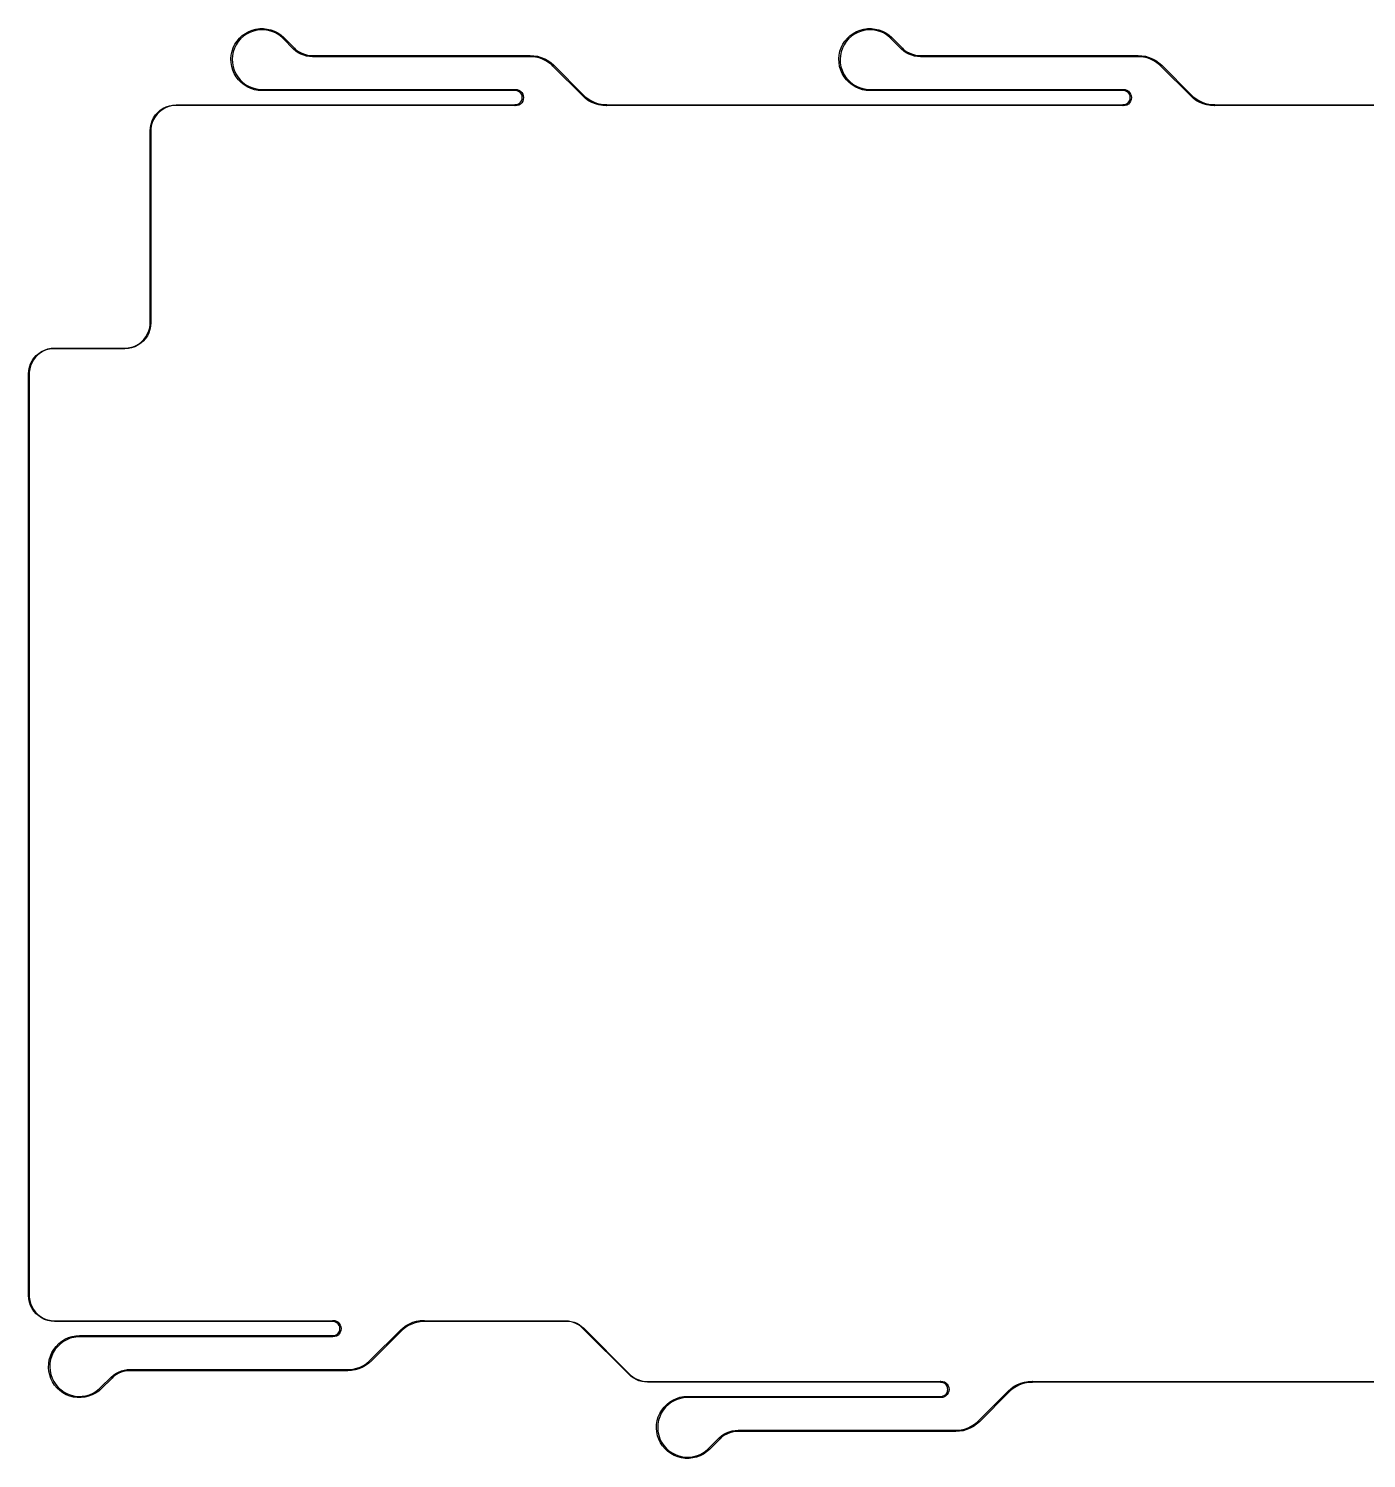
# Model space of a CAD drawing. Extents: x 19 to 228, y -128 to -16.
# Drawn here: x 18.8 to 123.6, y -127.6 to -15.6 of the extents above; entities that cross this region are included whole.
import ezdxf

# ---------------------------------------------------------------- set-up
doc = ezdxf.new("R2010")
doc.units = 0
doc.layers.add('BLACK', color=7, linetype='CONTINUOUS')

msp = doc.modelspace()

# ---------------------------------------------------------------- linework, layer by layer
at = {"layer": 'BLACK', "linetype": 'CONTINUOUS'}
for p, q in [((36.316061, -15.713331), (36.604386, -15.637337)), ((36.604386, -15.637337), (36.899846, -15.597209)), ((36.899846, -15.597209), (37.197995, -15.59355)), ((37.197995, -15.59355), (37.49435, -15.626415)), ((37.49435, -15.626415), (37.784454, -15.69531)), ((83.941061, -15.713331), (84.229386, -15.637337)), ((84.229386, -15.637337), (84.524846, -15.597209)), ((84.524846, -15.597209), (84.822995, -15.59355)), ((84.822995, -15.59355), (85.11935, -15.626415)), ((85.11935, -15.626415), (85.409454, -15.69531)), ((34.963302, -16.823512), (35.125902, -16.573577)), ((35.213596, -16.615591), (35.050874, -16.862494)), ((35.125902, -16.573577), (35.317875, -16.345426)), ((35.406208, -16.391225), (35.213596, -16.615591)), ((35.317875, -16.345426), (35.536332, -16.142489)), ((35.625623, -16.19299), (35.406208, -16.391225)), ((35.536332, -16.142489), (35.777987, -15.967821)), ((35.868325, -16.024065), (35.625623, -16.19299)), ((35.777987, -15.967821), (36.039207, -15.824047)), ((36.130423, -15.887156), (35.868325, -16.024065)), ((36.039207, -15.824047), (36.316061, -15.713331)), ((36.407718, -15.784457), (36.130423, -15.887156)), ((36.695766, -15.717614), (36.407718, -15.784457)), ((36.989951, -15.687699), (36.695766, -15.717614)), ((37.285558, -15.695189), (36.989951, -15.687699)), ((37.57785, -15.739967), (37.285558, -15.695189)), ((37.862143, -15.821313), (37.57785, -15.739967)), ((37.784454, -15.69531), (38.063942, -15.799198)), ((38.13388, -15.937925), (37.862143, -15.821313)), ((38.063942, -15.799198), (38.328611, -15.936518)), ((38.388708, -16.087933), (38.13388, -15.937925)), ((38.328611, -15.936518), (38.574481, -16.105203)), ((38.622542, -16.268934), (38.388708, -16.087933)), ((38.574481, -16.105203), (38.797844, -16.30271)), ((38.727141, -16.373428), (38.622542, -16.268934)), ((38.727143, -16.373426), (38.727141, -16.373428)), ((39.553719, -17.200002), (38.727143, -16.373426)), ((38.797844, -16.30271), (38.797853, -16.302716)), ((38.797853, -16.302716), (39.624429, -17.129292)), ((82.588302, -16.823512), (82.750902, -16.573577)), ((82.838596, -16.615591), (82.675874, -16.862494)), ((82.750902, -16.573577), (82.942875, -16.345426)), ((83.031208, -16.391225), (82.838596, -16.615591)), ((82.942875, -16.345426), (83.161332, -16.142489)), ((83.250623, -16.19299), (83.031208, -16.391225)), ((83.161332, -16.142489), (83.402987, -15.967821)), ((83.493325, -16.024065), (83.250623, -16.19299)), ((83.402987, -15.967821), (83.664207, -15.824047)), ((83.755423, -15.887156), (83.493325, -16.024065)), ((83.664207, -15.824047), (83.941061, -15.713331)), ((84.032718, -15.784457), (83.755423, -15.887156)), ((84.320766, -15.717614), (84.032718, -15.784457)), ((84.614951, -15.687699), (84.320766, -15.717614)), ((84.910558, -15.695189), (84.614951, -15.687699)), ((85.20285, -15.739967), (84.910558, -15.695189)), ((85.487143, -15.821313), (85.20285, -15.739967)), ((85.409454, -15.69531), (85.688942, -15.799198)), ((85.75888, -15.937925), (85.487143, -15.821313)), ((85.688942, -15.799198), (85.953611, -15.936518)), ((86.013708, -16.087933), (85.75888, -15.937925)), ((85.953611, -15.936518), (86.199481, -16.105203)), ((86.247542, -16.268934), (86.013708, -16.087933)), ((86.199481, -16.105203), (86.422844, -16.30271)), ((86.352141, -16.373428), (86.247542, -16.268934)), ((86.352143, -16.373426), (86.352141, -16.373428)), ((87.178719, -17.200002), (86.352143, -16.373426)), ((86.422844, -16.30271), (86.422853, -16.302716)), ((86.422853, -16.302716), (87.249429, -17.129292)), ((34.648183, -17.962204), (34.673766, -17.665132)), ((34.673766, -17.665132), (34.73552, -17.373425)), ((34.73552, -17.373425), (34.832519, -17.091472)), ((34.765483, -17.697433), (34.743029, -17.992281)), ((34.825007, -17.407784), (34.765483, -17.697433)), ((34.920648, -17.127976), (34.825007, -17.407784)), ((34.832519, -17.091472), (34.963302, -16.823512)), ((35.050874, -16.862494), (34.920648, -17.127976)), ((39.554302, -17.200392), (39.553719, -17.200002)), ((39.554507, -17.200772), (39.554302, -17.200392)), ((39.554479, -17.200801), (39.554507, -17.200772)), ((39.73316, -17.354021), (39.554479, -17.200801)), ((39.624429, -17.129292), (39.624497, -17.129393)), ((39.624497, -17.129393), (39.718358, -17.219297)), ((39.718358, -17.219297), (39.929419, -17.375177)), ((39.927455, -17.486883), (39.73316, -17.354021)), ((40.135057, -17.597809), (39.927455, -17.486883)), ((39.929419, -17.375177), (40.158553, -17.503015)), ((40.353499, -17.685481), (40.135057, -17.597809)), ((40.158553, -17.503015), (40.402057, -17.600746)), ((40.580185, -17.748857), (40.353499, -17.685481)), ((40.402057, -17.600746), (40.655993, -17.666788)), ((40.812422, -17.787184), (40.580185, -17.748857)), ((40.655993, -17.666788), (40.916257, -17.700076)), ((41.047451, -17.800007), (40.812422, -17.787184)), ((40.916257, -17.700076), (41.047449, -17.700007)), ((41.047449, -17.700007), (41.047453, -17.700008)), ((41.047454, -17.800005), (41.047451, -17.800007)), ((41.047453, -17.700008), (41.04746, -17.700007)), ((41.04746, -17.800007), (41.047454, -17.800005)), ((41.04746, -17.700007), (58.085455, -17.700007)), ((58.085454, -17.800007), (41.04746, -17.800007)), ((58.227516, -17.80001), (58.085454, -17.800007)), ((58.085455, -17.700007), (58.085456, -17.700007)), ((58.085456, -17.700007), (58.379884, -17.716548)), ((58.509854, -17.831827), (58.227516, -17.80001)), ((58.379884, -17.716548), (58.670608, -17.76595)), ((58.786855, -17.895056), (58.509854, -17.831827)), ((58.670608, -17.76595), (58.953974, -17.847591)), ((59.055034, -17.988901), (58.786855, -17.895056)), ((58.953974, -17.847591), (59.226417, -17.960446)), ((82.273183, -17.962204), (82.298766, -17.665132)), ((82.298766, -17.665132), (82.36052, -17.373425)), ((82.36052, -17.373425), (82.457519, -17.091472)), ((82.390483, -17.697433), (82.368029, -17.992281)), ((82.450007, -17.407784), (82.390483, -17.697433)), ((82.545648, -17.127976), (82.450007, -17.407784)), ((82.457519, -17.091472), (82.588302, -16.823512)), ((82.675874, -16.862494), (82.545648, -17.127976)), ((87.179302, -17.200392), (87.178719, -17.200002)), ((87.179507, -17.200772), (87.179302, -17.200392)), ((87.179479, -17.200801), (87.179507, -17.200772)), ((87.35816, -17.354021), (87.179479, -17.200801)), ((87.249429, -17.129292), (87.249497, -17.129393)), ((87.249497, -17.129393), (87.343358, -17.219297)), ((87.343358, -17.219297), (87.554419, -17.375177)), ((87.552455, -17.486883), (87.35816, -17.354021)), ((87.760057, -17.597809), (87.552455, -17.486883)), ((87.554419, -17.375177), (87.783553, -17.503015)), ((87.978499, -17.685481), (87.760057, -17.597809)), ((87.783553, -17.503015), (88.027057, -17.600746)), ((88.205185, -17.748857), (87.978499, -17.685481)), ((88.027057, -17.600746), (88.280993, -17.666788)), ((88.437422, -17.787184), (88.205185, -17.748857)), ((88.280993, -17.666788), (88.541257, -17.700076)), ((88.672451, -17.800007), (88.437422, -17.787184)), ((88.541257, -17.700076), (88.672449, -17.700007)), ((88.672449, -17.700007), (88.672453, -17.700008)), ((88.672454, -17.800005), (88.672451, -17.800007)), ((88.672453, -17.700008), (88.67246, -17.700007)), ((88.67246, -17.800007), (88.672454, -17.800005)), ((88.67246, -17.700007), (105.710455, -17.700007)), ((105.710454, -17.800007), (88.67246, -17.800007)), ((105.852516, -17.80001), (105.710454, -17.800007)), ((105.710455, -17.700007), (105.710456, -17.700007)), ((105.710456, -17.700007), (106.004884, -17.716548)), ((106.134854, -17.831827), (105.852516, -17.80001)), ((106.004884, -17.716548), (106.295608, -17.76595)), ((106.411855, -17.895056), (106.134854, -17.831827)), ((106.295608, -17.76595), (106.578974, -17.847591)), ((106.680034, -17.988901), (106.411855, -17.895056)), ((106.578974, -17.847591), (106.851417, -17.960446)), ((34.659158, -18.260174), (34.648183, -17.962204)), ((34.706525, -18.55456), (34.659158, -18.260174)), ((34.789572, -18.840933), (34.706525, -18.55456)), ((34.743029, -17.992281), (34.758007, -18.287604)), ((34.758007, -18.287604), (34.810174, -18.578667)), ((34.907049, -19.114987), (34.789572, -18.840933)), ((34.810174, -18.578667), (34.898696, -18.860808)), ((34.898696, -18.860808), (35.022155, -19.129504)), ((59.31102, -18.112182), (59.055034, -17.988901)), ((59.226417, -17.960446), (59.484511, -18.103094)), ((59.551594, -18.263349), (59.31102, -18.112182)), ((59.484511, -18.103094), (59.725011, -18.273743)), ((59.773729, -18.440501), (59.551594, -18.263349)), ((59.725011, -18.273743), (59.944755, -18.470123)), ((59.874182, -18.540956), (59.773729, -18.440501)), ((59.8742, -18.540937), (59.874182, -18.540956)), ((59.874202, -18.540938), (59.8742, -18.540937)), ((62.206794, -20.873531), (59.874202, -18.540938)), ((59.944755, -18.470123), (59.944911, -18.470227)), ((59.944911, -18.470227), (59.944912, -18.470227)), ((59.944912, -18.470227), (59.944913, -18.470229)), ((59.944913, -18.470229), (62.277505, -20.80282)), ((82.284158, -18.260174), (82.273183, -17.962204)), ((82.331525, -18.55456), (82.284158, -18.260174)), ((82.414572, -18.840933), (82.331525, -18.55456)), ((82.368029, -17.992281), (82.383007, -18.287604)), ((82.383007, -18.287604), (82.435174, -18.578667)), ((82.532049, -19.114987), (82.414572, -18.840933)), ((82.435174, -18.578667), (82.523696, -18.860808)), ((82.523696, -18.860808), (82.647155, -19.129504)), ((106.93602, -18.112182), (106.680034, -17.988901)), ((106.851417, -17.960446), (107.109511, -18.103094)), ((107.176594, -18.263349), (106.93602, -18.112182)), ((107.109511, -18.103094), (107.350011, -18.273743)), ((107.398729, -18.440501), (107.176594, -18.263349)), ((107.350011, -18.273743), (107.569755, -18.470123)), ((107.499182, -18.540956), (107.398729, -18.440501)), ((107.4992, -18.540937), (107.499182, -18.540956)), ((107.499202, -18.540938), (107.4992, -18.540937)), ((109.831794, -20.873531), (107.499202, -18.540938)), ((107.569755, -18.470123), (107.569911, -18.470227)), ((107.569911, -18.470227), (107.569912, -18.470227)), ((107.569912, -18.470227), (107.569913, -18.470229)), ((107.569913, -18.470229), (109.902505, -20.80282)), ((35.05719, -19.3726), (34.907049, -19.114987)), ((35.022155, -19.129504), (35.17857, -19.38045)), ((35.237737, -19.609896), (35.05719, -19.3726)), ((35.17857, -19.38045), (35.365437, -19.609624)), ((35.445973, -19.823307), (35.237737, -19.609896)), ((35.365437, -19.609624), (35.57976, -19.813353)), ((35.678767, -20.009622), (35.445973, -19.823307)), ((35.57976, -19.813353), (35.818104, -19.988372)), ((35.932617, -20.16604), (35.678767, -20.009622)), ((35.818104, -19.988372), (36.07665, -20.131877)), ((36.07665, -20.131877), (36.351254, -20.241567)), ((82.68219, -19.3726), (82.532049, -19.114987)), ((82.647155, -19.129504), (82.80357, -19.38045)), ((82.862737, -19.609896), (82.68219, -19.3726)), ((82.80357, -19.38045), (82.990437, -19.609624)), ((83.070973, -19.823307), (82.862737, -19.609896)), ((82.990437, -19.609624), (83.20476, -19.813353)), ((83.303767, -20.009622), (83.070973, -19.823307)), ((83.20476, -19.813353), (83.443104, -19.988372)), ((83.557617, -20.16604), (83.303767, -20.009622)), ((83.443104, -19.988372), (83.70165, -20.131877)), ((83.70165, -20.131877), (83.976254, -20.241567)), ((36.203706, -20.290208), (35.932617, -20.16604)), ((36.487955, -20.380258), (36.203706, -20.290208)), ((36.351254, -20.241567), (36.637516, -20.315686)), ((36.781089, -20.434835), (36.487955, -20.380258)), ((36.637516, -20.315686), (36.930849, -20.353044)), ((37.0787, -20.453119), (36.781089, -20.434835)), ((36.930849, -20.353044), (37.0787, -20.353119)), ((37.0787, -20.353119), (56.9225, -20.353125)), ((56.9225, -20.453125), (37.0787, -20.453119)), ((56.9225, -20.353125), (57.066087, -20.369303)), ((56.988708, -20.453125), (56.9225, -20.453125)), ((57.117277, -20.484814), (56.988708, -20.453125)), ((57.066087, -20.369303), (57.202474, -20.417027)), ((57.234527, -20.546351), (57.117277, -20.484814)), ((57.202474, -20.417027), (57.324822, -20.493904)), ((57.333642, -20.63416), (57.234527, -20.546351)), ((57.324822, -20.493904), (57.426996, -20.596078)), ((57.408863, -20.743137), (57.333642, -20.63416)), ((57.333642, -21.36264), (57.408863, -21.253663)), ((57.455819, -20.866949), (57.408863, -20.743137)), ((57.408863, -21.253663), (57.455819, -21.129851)), ((57.426996, -20.596078), (57.503873, -20.718426)), ((57.503873, -21.278374), (57.426996, -21.400722)), ((57.47178, -20.9984), (57.455819, -20.866949)), ((57.455819, -21.129851), (57.47178, -20.9984)), ((57.503873, -20.718426), (57.551597, -20.854813)), ((57.551597, -21.141987), (57.503873, -21.278374)), ((57.551597, -20.854813), (57.567775, -20.9984)), ((57.567775, -20.9984), (57.551597, -21.141987)), ((62.207004, -20.873671), (62.206794, -20.873531)), ((62.426698, -21.070009), (62.207004, -20.873671)), ((62.277505, -20.80282), (62.27753, -20.802795)), ((62.27753, -20.802795), (62.377981, -20.903251)), ((62.377981, -20.903251), (62.600115, -21.080404)), ((62.667196, -21.24066), (62.426698, -21.070009)), ((62.600115, -21.080404), (62.840687, -21.231573)), ((62.92529, -21.38331), (62.667196, -21.24066)), ((62.840687, -21.231573), (63.096672, -21.354855)), ((83.828706, -20.290208), (83.557617, -20.16604)), ((84.112955, -20.380258), (83.828706, -20.290208)), ((83.976254, -20.241567), (84.262516, -20.315686)), ((84.406089, -20.434835), (84.112955, -20.380258)), ((84.262516, -20.315686), (84.555849, -20.353044)), ((84.7037, -20.453119), (84.406089, -20.434835)), ((84.555849, -20.353044), (84.7037, -20.353119)), ((84.7037, -20.353119), (104.5475, -20.353125)), ((104.5475, -20.453125), (84.7037, -20.453119)), ((104.5475, -20.353125), (104.691087, -20.369303)), ((104.613708, -20.453125), (104.5475, -20.453125)), ((104.742277, -20.484814), (104.613708, -20.453125)), ((104.691087, -20.369303), (104.827474, -20.417027)), ((104.859527, -20.546351), (104.742277, -20.484814)), ((104.827474, -20.417027), (104.949822, -20.493904)), ((104.958642, -20.63416), (104.859527, -20.546351)), ((104.949822, -20.493904), (105.051996, -20.596078)), ((105.033863, -20.743137), (104.958642, -20.63416)), ((104.958642, -21.36264), (105.033863, -21.253663)), ((105.080819, -20.866949), (105.033863, -20.743137)), ((105.033863, -21.253663), (105.080819, -21.129851)), ((105.051996, -20.596078), (105.128873, -20.718426)), ((105.128873, -21.278374), (105.051996, -21.400722)), ((105.09678, -20.9984), (105.080819, -20.866949)), ((105.080819, -21.129851), (105.09678, -20.9984)), ((105.128873, -20.718426), (105.176597, -20.854813)), ((105.176597, -21.141987), (105.128873, -21.278374)), ((105.176597, -20.854813), (105.192775, -20.9984)), ((105.192775, -20.9984), (105.176597, -21.141987)), ((109.832004, -20.873671), (109.831794, -20.873531)), ((110.051698, -21.070009), (109.832004, -20.873671)), ((109.902505, -20.80282), (109.90253, -20.802795)), ((109.90253, -20.802795), (110.002981, -20.903251)), ((110.002981, -20.903251), (110.225115, -21.080404)), ((110.292196, -21.24066), (110.051698, -21.070009)), ((110.225115, -21.080404), (110.465687, -21.231573)), ((110.55029, -21.38331), (110.292196, -21.24066)), ((110.465687, -21.231573), (110.721672, -21.354855)), ((28.593799, -22.58125), (28.740959, -22.361008)), ((28.85943, -22.288748), (28.701824, -22.494144)), ((28.740959, -22.361008), (28.915609, -22.161859)), ((29.042498, -22.10568), (28.85943, -22.288748)), ((28.915609, -22.161859), (29.114758, -21.987209)), ((29.247894, -21.948074), (29.042498, -22.10568)), ((29.114758, -21.987209), (29.335, -21.840049)), ((29.472105, -21.818625), (29.247894, -21.948074)), ((29.335, -21.840049), (29.572566, -21.722894)), ((29.711295, -21.71955), (29.472105, -21.818625)), ((29.572566, -21.722894), (29.823391, -21.63775)), ((29.96137, -21.652543), (29.711295, -21.71955)), ((29.823391, -21.63775), (30.083184, -21.586074)), ((30.218052, -21.61875), (29.96137, -21.652543)), ((30.083184, -21.586074), (30.3475, -21.56875)), ((30.3475, -21.61875), (30.218052, -21.61875)), ((30.3475, -21.56875), (47.3975, -21.568675)), ((47.3975, -21.618675), (30.3475, -21.61875)), ((47.3975, -21.568675), (56.881882, -21.568749)), ((56.881886, -21.618749), (47.3975, -21.618675)), ((56.881882, -21.568749), (56.893111, -21.553296)), ((56.893111, -21.634198), (56.881886, -21.618749)), ((56.893111, -21.553296), (56.9225, -21.543747)), ((56.9225, -21.643747), (56.893111, -21.634198)), ((56.9225, -21.543747), (56.9225, -21.543675)), ((56.9225, -21.543675), (56.988708, -21.543675)), ((57.066087, -21.627497), (56.9225, -21.643675)), ((56.9225, -21.643675), (56.9225, -21.643747)), ((56.988708, -21.543675), (57.117277, -21.511986)), ((57.202474, -21.579773), (57.066087, -21.627497)), ((57.117277, -21.511986), (57.234527, -21.450449)), ((57.324822, -21.502896), (57.202474, -21.579773)), ((57.234527, -21.450449), (57.333642, -21.36264)), ((57.426996, -21.400722), (57.324822, -21.502896)), ((63.197732, -21.496165), (62.92529, -21.38331)), ((63.096672, -21.354855), (63.364851, -21.448701)), ((63.481097, -21.577808), (63.197732, -21.496165)), ((63.364851, -21.448701), (63.641851, -21.51193)), ((63.771821, -21.62721), (63.481097, -21.577808)), ((63.641851, -21.51193), (63.924189, -21.543747)), ((64.066249, -21.64375), (63.771821, -21.62721)), ((63.924189, -21.543747), (64.066251, -21.54375)), ((64.095638, -21.634201), (64.066249, -21.64375)), ((64.066251, -21.54375), (64.09564, -21.5533)), ((64.106865, -21.618749), (64.095638, -21.634201)), ((64.09564, -21.5533), (64.106864, -21.568749)), ((64.106864, -21.568749), (104.506884, -21.568747)), ((104.506884, -21.618747), (64.106865, -21.618749)), ((104.506884, -21.568747), (104.518111, -21.553296)), ((104.518111, -21.634198), (104.506884, -21.618747)), ((104.518111, -21.553296), (104.5475, -21.543747)), ((104.5475, -21.643747), (104.518111, -21.634198)), ((104.5475, -21.543747), (104.5475, -21.543675)), ((104.5475, -21.543675), (104.613708, -21.543675)), ((104.691087, -21.627497), (104.5475, -21.643675)), ((104.5475, -21.643675), (104.5475, -21.643747)), ((104.613708, -21.543675), (104.742277, -21.511986)), ((104.827474, -21.579773), (104.691087, -21.627497)), ((104.742277, -21.511986), (104.859527, -21.450449)), ((104.949822, -21.502896), (104.827474, -21.579773)), ((104.859527, -21.450449), (104.958642, -21.36264)), ((105.051996, -21.400722), (104.949822, -21.502896)), ((110.822732, -21.496165), (110.55029, -21.38331)), ((110.721672, -21.354855), (110.989851, -21.448701)), ((111.106097, -21.577808), (110.822732, -21.496165)), ((110.989851, -21.448701), (111.266851, -21.51193)), ((111.396821, -21.62721), (111.106097, -21.577808)), ((111.266851, -21.51193), (111.549189, -21.543747)), ((111.691249, -21.64375), (111.396821, -21.62721)), ((111.549189, -21.543747), (111.691251, -21.54375)), ((111.720638, -21.634201), (111.691249, -21.64375)), ((111.691251, -21.54375), (111.72064, -21.5533)), ((111.731865, -21.61875), (111.720638, -21.634201)), ((111.72064, -21.5533), (111.731865, -21.56875)), ((111.731865, -21.56875), (140.6475, -21.56875)), ((140.6475, -21.61875), (111.731865, -21.61875)), ((28.3225, -23.593749), (28.339824, -23.329434)), ((28.339824, -23.329434), (28.3915, -23.069641)), ((28.406293, -23.20762), (28.3725, -23.464302)), ((28.3725, -23.464302), (28.3725, -23.593749)), ((28.3915, -23.069641), (28.476644, -22.818816)), ((28.4733, -22.957545), (28.406293, -23.20762)), ((28.572375, -22.718355), (28.4733, -22.957545)), ((28.476644, -22.818816), (28.593799, -22.58125)), ((28.701824, -22.494144), (28.572375, -22.718355)), ((28.3225, -23.59375), (28.3225, -23.593749)), ((28.3225, -38.643749), (28.3225, -23.59375)), ((28.3725, -23.593749), (28.3725, -23.59375)), ((28.3725, -23.59375), (28.3725, -38.643749)), ((28.3035, -39.167859), (28.218356, -39.418684)), ((28.2217, -39.279955), (28.288707, -39.02988)), ((28.288707, -39.02988), (28.3225, -38.773198)), ((28.355176, -38.908066), (28.3035, -39.167859)), ((28.3225, -38.64375), (28.3225, -38.643749)), ((28.3225, -38.773198), (28.3225, -38.64375)), ((28.3725, -38.64375), (28.355176, -38.908066)), ((28.3725, -38.643749), (28.3725, -38.64375)), ((27.222895, -40.418875), (27.447106, -40.289426)), ((27.580242, -40.250291), (27.36, -40.397451)), ((27.447106, -40.289426), (27.652502, -40.13182)), ((27.779391, -40.075641), (27.580242, -40.250291)), ((27.652502, -40.13182), (27.83557, -39.948752)), ((27.954041, -39.876492), (27.779391, -40.075641)), ((27.83557, -39.948752), (27.993176, -39.743356)), ((28.101201, -39.65625), (27.954041, -39.876492)), ((27.993176, -39.743356), (28.122625, -39.519145)), ((28.218356, -39.418684), (28.101201, -39.65625)), ((28.122625, -39.519145), (28.2217, -39.279955)), ((19.068799, -41.63125), (19.215959, -41.411008)), ((19.33443, -41.338748), (19.176824, -41.544144)), ((19.215959, -41.411008), (19.390609, -41.211859)), ((19.517498, -41.15568), (19.33443, -41.338748)), ((19.390609, -41.211859), (19.589758, -41.037209)), ((19.722894, -40.998074), (19.517498, -41.15568)), ((19.589758, -41.037209), (19.81, -40.890049)), ((19.947105, -40.868625), (19.722894, -40.998074)), ((19.81, -40.890049), (20.047566, -40.772894)), ((20.186295, -40.76955), (19.947105, -40.868625)), ((20.047566, -40.772894), (20.298391, -40.68775)), ((20.43637, -40.702543), (20.186295, -40.76955)), ((20.298391, -40.68775), (20.558184, -40.636074)), ((20.693052, -40.66875), (20.43637, -40.702543)), ((20.558184, -40.636074), (20.8225, -40.61875)), ((20.8225, -40.66875), (20.693052, -40.66875)), ((20.8225, -40.61875), (26.3475, -40.61875)), ((26.3475, -40.66875), (20.8225, -40.66875)), ((26.3475, -40.61875), (26.476948, -40.61875)), ((26.611816, -40.651426), (26.3475, -40.66875)), ((26.476948, -40.61875), (26.73363, -40.584957)), ((26.871609, -40.59975), (26.611816, -40.651426)), ((26.73363, -40.584957), (26.983705, -40.51795)), ((27.122434, -40.514606), (26.871609, -40.59975)), ((26.983705, -40.51795), (27.222895, -40.418875)), ((27.36, -40.397451), (27.122434, -40.514606)), ((18.7975, -42.643749), (18.814824, -42.379434)), ((18.814824, -42.379434), (18.8665, -42.119641)), ((18.881293, -42.25762), (18.8475, -42.514302)), ((18.8475, -42.514302), (18.8475, -42.643749)), ((18.8665, -42.119641), (18.951644, -41.868816)), ((18.9483, -42.007545), (18.881293, -42.25762)), ((19.047375, -41.768355), (18.9483, -42.007545)), ((18.951644, -41.868816), (19.068799, -41.63125)), ((19.176824, -41.544144), (19.047375, -41.768355)), ((18.7975, -42.64375), (18.7975, -42.643749)), ((18.7975, -114.84375), (18.7975, -42.64375)), ((18.8475, -42.643749), (18.8475, -42.64375)), ((18.8475, -42.64375), (18.8475, -114.84375)), ((18.797574, -114.844125), (18.7975, -114.84375)), ((18.814868, -115.108063), (18.797574, -114.844125)), ((18.866538, -115.367855), (18.814868, -115.108063)), ((18.8475, -114.84375), (18.8475, -114.843751)), ((18.8475, -114.843751), (18.84755, -114.843751)), ((18.84755, -114.843751), (18.847546, -114.973198)), ((18.847546, -114.973198), (18.881333, -115.229878)), ((18.951676, -115.61868), (18.866538, -115.367855)), ((18.881333, -115.229878), (18.948335, -115.479952)), ((18.948335, -115.479952), (19.047405, -115.719141)), ((19.068825, -115.856246), (18.951676, -115.61868)), ((19.047405, -115.719141), (19.176848, -115.943352)), ((19.215981, -116.076488), (19.068825, -115.856246)), ((19.176848, -115.943352), (19.33445, -116.148749)), ((19.390626, -116.275638), (19.215981, -116.076488)), ((19.33445, -116.148749), (19.517514, -116.331817)), ((19.589772, -116.450288), (19.390626, -116.275638)), ((19.517514, -116.331817), (19.722907, -116.489424)), ((19.81001, -116.59745), (19.589772, -116.450288)), ((19.722907, -116.489424), (19.947115, -116.618873)), ((20.047573, -116.714605), (19.81001, -116.59745)), ((19.947115, -116.618873), (20.186301, -116.717949)), ((20.298396, -116.799749), (20.047573, -116.714605)), ((20.186301, -116.717949), (20.436374, -116.784957)), ((20.558187, -116.851426), (20.298396, -116.799749)), ((20.436374, -116.784957), (20.693053, -116.81875)), ((20.8225, -116.86875), (20.558187, -116.851426)), ((20.693053, -116.81875), (20.8225, -116.81875)), ((20.8225, -116.81875), (42.594385, -116.81875)), ((42.594385, -116.86875), (20.8225, -116.86875)), ((42.594385, -116.81875), (42.605611, -116.803299)), ((42.605611, -116.884201), (42.594385, -116.86875)), ((42.605611, -116.803299), (42.635, -116.79375)), ((42.635, -116.89375), (42.605611, -116.884201)), ((42.635, -116.79375), (42.778604, -116.80993)), ((42.701217, -116.89375), (42.635, -116.89375)), ((42.829804, -116.925444), (42.701217, -116.89375)), ((42.778604, -116.80993), (42.915007, -116.85766)), ((42.947069, -116.98699), (42.829804, -116.925444)), ((42.915007, -116.85766), (43.037369, -116.934545)), ((43.046198, -117.07481), (42.947069, -116.98699)), ((43.037369, -116.934545), (43.139555, -117.036731)), ((43.12143, -117.183802), (43.046198, -117.07481)), ((43.168392, -117.307631), (43.12143, -117.183802)), ((43.12143, -117.694398), (43.168392, -117.570569)), ((43.139555, -117.036731), (43.21644, -117.159093)), ((43.184355, -117.4391), (43.168392, -117.307631)), ((43.168392, -117.570569), (43.184355, -117.4391)), ((43.21644, -117.159093), (43.26417, -117.295496)), ((43.26417, -117.582704), (43.21644, -117.719107)), ((43.26417, -117.295496), (43.28035, -117.4391)), ((43.28035, -117.4391), (43.26417, -117.582704)), ((45.586702, -119.896558), (47.919294, -117.563966)), ((47.919294, -117.563966), (47.919298, -117.563963)), ((47.919298, -117.563963), (48.13918, -117.367467)), ((48.090459, -117.534224), (47.990004, -117.634677)), ((48.312599, -117.357075), (48.090459, -117.534224)), ((48.13918, -117.367467), (48.379684, -117.196821)), ((48.553175, -117.205911), (48.312599, -117.357075)), ((48.379684, -117.196821), (48.637781, -117.054175)), ((48.809164, -117.082632), (48.553175, -117.205911)), ((48.637781, -117.054175), (48.910226, -116.941322)), ((49.077346, -116.988788), (48.809164, -117.082632)), ((48.910226, -116.941322), (49.193594, -116.859682)), ((49.354348, -116.925561), (49.077346, -116.988788)), ((49.193594, -116.859682), (49.48432, -116.810282)), ((49.636688, -116.893745), (49.354348, -116.925561)), ((49.48432, -116.810282), (49.778749, -116.793742)), ((49.778751, -116.893742), (49.636688, -116.893745)), ((49.778749, -116.793742), (49.778749, -116.793747)), ((49.778749, -116.793747), (49.808138, -116.803296)), ((49.80814, -116.884197), (49.778751, -116.893747)), ((49.778751, -116.893747), (49.778751, -116.893742)), ((49.808138, -116.803296), (49.819365, -116.818747)), ((49.819364, -116.868747), (49.80814, -116.884197)), ((60.856573, -116.86875), (49.819364, -116.868747)), ((49.819365, -116.818747), (60.856573, -116.81875)), ((60.856573, -116.81875), (61.083301, -116.83148)), ((60.967487, -116.868749), (60.856573, -116.86875)), ((61.18792, -116.893583), (60.967487, -116.868749)), ((61.083301, -116.83148), (61.307179, -116.869516)), ((61.404187, -116.942943), (61.18792, -116.893583)), ((61.307179, -116.869516), (61.52539, -116.932381)), ((61.613566, -117.016207), (61.404187, -116.942943)), ((61.52539, -116.932381), (61.73519, -117.019282)), ((61.813426, -117.112454), (61.613566, -117.016207)), ((61.73519, -117.019282), (61.933941, -117.129128)), ((62.001253, -117.230474), (61.813426, -117.112454)), ((61.933941, -117.129128), (62.119143, -117.260536)), ((62.174684, -117.368782), (62.001253, -117.230474)), ((62.119143, -117.260536), (62.288467, -117.411855)), ((62.253093, -117.447192), (62.174684, -117.368782)), ((62.253108, -117.447214), (62.253093, -117.447192)), ((65.844033, -121.038138), (62.253108, -117.447214)), ((62.288467, -117.411855), (62.288464, -117.411858)), ((62.288464, -117.411858), (65.879388, -121.002783)), ((20.950224, -118.827558), (21.158462, -118.614146)), ((21.292249, -118.6241), (21.077925, -118.82783)), ((21.158462, -118.614146), (21.391258, -118.42783)), ((21.530595, -118.44908), (21.292249, -118.6241)), ((21.391258, -118.42783), (21.64511, -118.271411)), ((21.789143, -118.305574), (21.530595, -118.44908)), ((21.64511, -118.271411), (21.9162, -118.147243)), ((22.063749, -118.195883), (21.789143, -118.305574)), ((21.9162, -118.147243), (22.200451, -118.057193)), ((22.350014, -118.121765), (22.063749, -118.195883)), ((22.200451, -118.057193), (22.493587, -118.002615)), ((22.643348, -118.084406), (22.350014, -118.121765)), ((22.493587, -118.002615), (22.7912, -117.984331)), ((22.790964, -118.084331), (22.643348, -118.084406)), ((22.7912, -118.084378), (22.790964, -118.084331)), ((22.7912, -117.984331), (22.7912, -117.984378)), ((22.7912, -117.984378), (42.635, -117.984372)), ((42.635, -118.084372), (22.7912, -118.084378)), ((42.635, -117.984372), (42.635392, -117.98445)), ((42.778604, -118.06827), (42.635, -118.08445)), ((42.635, -118.08445), (42.635, -118.084372)), ((42.635392, -117.98445), (42.701217, -117.98445)), ((42.701217, -117.98445), (42.829804, -117.952756)), ((42.915007, -118.02054), (42.778604, -118.06827)), ((42.829804, -117.952756), (42.947069, -117.89121)), ((43.037369, -117.943655), (42.915007, -118.02054)), ((42.947069, -117.89121), (43.046198, -117.80339)), ((43.139555, -117.841469), (43.037369, -117.943655)), ((43.046198, -117.80339), (43.12143, -117.694398)), ((43.21644, -117.719107), (43.139555, -117.841469)), ((47.990005, -117.634677), (45.657413, -119.967267)), ((47.990004, -117.634677), (47.990005, -117.634677)), ((20.419007, -119.882899), (20.502055, -119.596524)), ((20.502055, -119.596524), (20.619534, -119.322469)), ((20.61118, -119.576649), (20.522656, -119.858792)), ((20.73464, -119.307952), (20.61118, -119.576649)), ((20.619534, -119.322469), (20.769677, -119.064855)), ((20.891057, -119.057004), (20.73464, -119.307952)), ((20.769677, -119.064855), (20.950224, -118.827558)), ((21.077925, -118.82783), (20.891057, -119.057004)), ((20.360663, -120.475258), (20.371639, -120.177286)), ((20.386245, -120.772333), (20.360663, -120.475258)), ((20.371639, -120.177286), (20.419007, -119.882899)), ((20.447999, -121.064041), (20.386245, -120.772333)), ((20.470487, -120.149857), (20.455509, -120.445182)), ((20.455509, -120.445182), (20.477962, -120.740032)), ((20.522656, -119.858792), (20.470487, -120.149857)), ((20.477962, -120.740032), (20.537486, -121.029683)), ((25.445685, -121.083509), (25.639977, -120.950649)), ((25.639977, -120.950649), (25.847575, -120.839725)), ((25.871071, -120.934519), (25.641941, -121.062355)), ((25.847575, -120.839725), (26.066012, -120.752055)), ((26.11457, -120.836791), (25.871071, -120.934519)), ((26.066012, -120.752055), (26.292694, -120.688681)), ((26.368501, -120.77075), (26.11457, -120.836791)), ((26.292694, -120.688681), (26.524927, -120.650354)), ((26.62876, -120.737463), (26.368501, -120.77075)), ((26.524927, -120.650354), (26.759672, -120.637547)), ((26.759949, -120.737532), (26.62876, -120.737463)), ((26.759672, -120.637547), (26.759951, -120.637491)), ((26.759953, -120.737488), (26.759949, -120.73749)), ((26.759949, -120.73749), (26.759949, -120.737532)), ((26.759951, -120.637491), (26.759951, -120.63749)), ((26.759951, -120.63749), (26.759954, -120.637491)), ((26.75996, -120.73749), (26.759953, -120.737488)), ((26.759954, -120.637491), (26.75996, -120.63749)), ((26.75996, -120.63749), (43.797955, -120.63749)), ((43.797955, -120.73749), (26.75996, -120.73749)), ((43.797955, -120.63749), (43.79809, -120.637516)), ((43.797956, -120.73749), (43.797955, -120.737489)), ((43.797955, -120.737489), (43.797955, -120.73749)), ((44.092387, -120.720976), (43.797956, -120.737517)), ((43.797956, -120.737517), (43.797956, -120.73749)), ((43.79809, -120.637516), (43.940018, -120.637514)), ((43.940018, -120.637514), (44.222359, -120.605696)), ((44.383114, -120.671574), (44.092387, -120.720976)), ((44.222359, -120.605696), (44.499362, -120.542467)), ((44.666483, -120.589931), (44.383114, -120.671574)), ((44.499362, -120.542467), (44.767544, -120.448621)), ((44.938928, -120.477075), (44.666483, -120.589931)), ((44.767544, -120.448621), (45.023533, -120.325338)), ((45.197025, -120.334425), (44.938928, -120.477075)), ((45.023533, -120.325338), (45.264109, -120.174169)), ((45.437528, -120.163775), (45.197025, -120.334425)), ((45.264109, -120.174169), (45.486247, -119.997016)), ((45.657412, -119.96727), (45.437528, -120.163775)), ((45.486247, -119.997016), (45.5867, -119.89656)), ((45.5867, -119.89656), (45.586702, -119.896558)), ((45.657413, -119.967267), (45.657412, -119.96727)), ((20.544996, -121.345997), (20.447999, -121.064041)), ((20.537486, -121.029683), (20.633126, -121.309493)), ((20.675779, -121.613959), (20.544996, -121.345997)), ((20.633126, -121.309493), (20.763352, -121.574978)), ((20.83838, -121.863896), (20.675779, -121.613959)), ((20.763352, -121.574978), (20.926074, -121.821883)), ((21.030352, -122.09205), (20.83838, -121.863896)), ((20.926074, -121.821883), (21.118686, -122.046251)), ((21.24881, -122.294988), (21.030352, -122.09205)), ((21.118686, -122.046251), (21.338102, -122.244488)), ((24.335041, -122.168563), (24.439642, -122.06407)), ((24.439642, -122.06407), (24.439643, -122.06407)), ((24.439643, -122.06407), (24.439645, -122.064068)), ((24.439645, -122.064068), (25.266219, -121.237495)), ((25.336475, -121.308658), (24.510354, -122.134779)), ((25.266219, -121.237495), (25.266802, -121.237104)), ((25.266802, -121.237104), (25.267007, -121.236725)), ((25.267007, -121.236725), (25.267008, -121.236726)), ((25.267008, -121.236726), (25.445685, -121.083509)), ((25.430884, -121.218231), (25.336475, -121.308658)), ((25.641941, -121.062355), (25.430884, -121.218231)), ((65.844032, -121.038144), (65.844035, -121.038141)), ((66.013356, -121.189463), (65.844032, -121.038144)), ((65.844035, -121.038141), (65.844033, -121.038138)), ((65.879388, -121.002783), (65.879391, -121.002785)), ((65.879391, -121.002785), (65.87939, -121.002785)), ((65.87939, -121.002785), (65.879391, -121.002786)), ((65.879391, -121.002786), (65.879403, -121.002804)), ((65.879403, -121.002804), (65.957815, -121.081217)), ((65.957815, -121.081217), (66.131246, -121.219526)), ((66.198558, -121.320872), (66.013356, -121.189463)), ((66.131246, -121.219526), (66.319073, -121.337546)), ((66.397309, -121.430718), (66.198558, -121.320872)), ((66.319073, -121.337546), (66.518933, -121.433793)), ((66.607109, -121.517619), (66.397309, -121.430718)), ((66.518933, -121.433793), (66.728313, -121.507057)), ((66.82532, -121.580484), (66.607109, -121.517619)), ((66.728313, -121.507057), (66.944579, -121.556417)), ((67.049198, -121.61852), (66.82532, -121.580484)), ((66.944579, -121.556417), (67.165013, -121.581251)), ((67.275889, -121.631247), (67.049198, -121.61852)), ((67.165013, -121.581251), (67.275899, -121.58125)), ((67.2759, -121.63125), (67.275889, -121.631247)), ((67.275899, -121.58125), (67.2759, -121.58125)), ((67.2759, -121.58125), (90.219385, -121.58125)), ((67.275927, -121.63125), (67.2759, -121.63125)), ((90.219385, -121.63125), (67.275927, -121.63125)), ((90.219385, -121.58125), (90.230611, -121.565799)), ((90.230611, -121.646701), (90.219385, -121.63125)), ((90.230611, -121.565799), (90.26, -121.55625)), ((90.26, -121.65625), (90.230611, -121.646701)), ((90.26, -121.55625), (90.403604, -121.57243)), ((90.326217, -121.65625), (90.26, -121.65625)), ((90.454804, -121.687944), (90.326217, -121.65625)), ((90.403604, -121.57243), (90.540007, -121.62016)), ((90.572069, -121.74949), (90.454804, -121.687944)), ((90.540007, -121.62016), (90.662369, -121.697045)), ((90.671198, -121.83731), (90.572069, -121.74949)), ((90.662369, -121.697045), (90.764555, -121.799231)), ((90.74643, -121.946302), (90.671198, -121.83731)), ((90.793392, -122.070131), (90.74643, -121.946302)), ((90.764555, -121.799231), (90.84144, -121.921593)), ((90.809355, -122.2016), (90.793392, -122.070131)), ((90.84144, -121.921593), (90.88917, -122.057996)), ((90.88917, -122.057996), (90.90535, -122.2016)), ((95.76418, -122.129967), (96.004684, -121.959321)), ((96.178175, -121.968411), (95.937599, -122.119575)), ((96.004684, -121.959321), (96.262781, -121.816675)), ((96.434164, -121.845132), (96.178175, -121.968411)), ((96.262781, -121.816675), (96.535226, -121.703822)), ((96.702346, -121.751288), (96.434164, -121.845132)), ((96.535226, -121.703822), (96.818594, -121.622182)), ((96.979348, -121.688061), (96.702346, -121.751288)), ((96.818594, -121.622182), (97.10932, -121.572782)), ((97.261688, -121.656245), (96.979348, -121.688061)), ((97.10932, -121.572782), (97.403749, -121.556242)), ((97.403751, -121.656242), (97.261688, -121.656245)), ((97.403749, -121.556242), (97.403749, -121.556247)), ((97.403749, -121.556247), (97.433138, -121.565796)), ((97.43314, -121.646697), (97.403751, -121.656247)), ((97.403751, -121.656247), (97.403751, -121.656242)), ((97.433138, -121.565796), (97.444365, -121.581247)), ((97.444364, -121.631247), (97.43314, -121.646697)), ((149.680781, -121.631249), (97.444364, -121.631247)), ((97.444365, -121.581247), (149.680781, -121.581249)), ((21.490466, -122.469659), (21.24881, -122.294988)), ((21.338102, -122.244488), (21.580804, -122.413415)), ((21.751686, -122.613435), (21.490466, -122.469659)), ((21.580804, -122.413415), (21.842903, -122.550327)), ((22.028542, -122.724154), (21.751686, -122.613435)), ((21.842903, -122.550327), (22.120199, -122.653028)), ((22.316868, -122.80015), (22.028542, -122.724154)), ((22.120199, -122.653028), (22.408249, -122.719873)), ((22.612329, -122.84028), (22.316868, -122.80015)), ((22.408249, -122.719873), (22.702435, -122.749791)), ((22.91048, -122.843941), (22.612329, -122.84028)), ((22.702435, -122.749791), (22.998044, -122.742302)), ((23.206838, -122.811078), (22.91048, -122.843941)), ((22.998044, -122.742302), (23.290339, -122.697526)), ((23.496943, -122.742185), (23.206838, -122.811078)), ((23.290339, -122.697526), (23.574634, -122.616181)), ((23.776434, -122.638297), (23.496943, -122.742185)), ((23.574634, -122.616181), (23.846374, -122.499571)), ((24.041106, -122.500979), (23.776434, -122.638297)), ((23.846374, -122.499571), (24.101205, -122.349563)), ((24.286978, -122.332294), (24.041106, -122.500979)), ((24.101205, -122.349563), (24.335041, -122.168563)), ((24.510353, -122.134781), (24.286978, -122.332294)), ((24.510354, -122.134779), (24.510353, -122.134782)), ((24.510353, -122.134782), (24.510353, -122.134781)), ((68.783462, -123.376646), (69.016258, -123.19033)), ((69.155595, -123.21158), (68.917249, -123.3866)), ((69.016258, -123.19033), (69.27011, -123.033911)), ((69.414143, -123.068074), (69.155595, -123.21158)), ((69.27011, -123.033911), (69.5412, -122.909743)), ((69.688749, -122.958383), (69.414143, -123.068074)), ((69.5412, -122.909743), (69.825451, -122.819693)), ((69.975014, -122.884265), (69.688749, -122.958383)), ((69.825451, -122.819693), (70.118587, -122.765115)), ((70.268348, -122.846906), (69.975014, -122.884265)), ((70.118587, -122.765115), (70.4162, -122.746831)), ((70.415964, -122.846831), (70.268348, -122.846906)), ((70.4162, -122.846878), (70.415964, -122.846831)), ((70.4162, -122.746831), (70.4162, -122.746878)), ((70.4162, -122.746878), (90.26, -122.746872)), ((90.26, -122.846872), (70.4162, -122.846878)), ((90.26, -122.746872), (90.260392, -122.74695)), ((90.403604, -122.83077), (90.26, -122.84695)), ((90.26, -122.84695), (90.26, -122.846872)), ((90.260392, -122.74695), (90.326217, -122.74695)), ((90.326217, -122.74695), (90.454804, -122.715256)), ((90.540007, -122.78304), (90.403604, -122.83077)), ((90.454804, -122.715256), (90.572069, -122.65371)), ((90.662369, -122.706155), (90.540007, -122.78304)), ((90.572069, -122.65371), (90.671198, -122.56589)), ((90.764555, -122.603969), (90.662369, -122.706155)), ((90.671198, -122.56589), (90.74643, -122.456898)), ((90.74643, -122.456898), (90.793392, -122.333069)), ((90.84144, -122.481607), (90.764555, -122.603969)), ((90.793392, -122.333069), (90.809355, -122.2016)), ((90.88917, -122.345204), (90.84144, -122.481607)), ((90.90535, -122.2016), (90.88917, -122.345204)), ((93.211702, -124.659058), (95.544294, -122.326466)), ((95.615005, -122.397177), (93.282413, -124.729767)), ((95.544294, -122.326466), (95.544298, -122.326463)), ((95.544298, -122.326463), (95.76418, -122.129967)), ((95.715459, -122.296724), (95.615004, -122.397177)), ((95.615004, -122.397177), (95.615005, -122.397177)), ((95.937599, -122.119575), (95.715459, -122.296724)), ((68.127055, -124.359024), (68.244534, -124.084969)), ((68.35964, -124.070452), (68.23618, -124.339149)), ((68.244534, -124.084969), (68.394677, -123.827355)), ((68.516057, -123.819504), (68.35964, -124.070452)), ((68.394677, -123.827355), (68.575224, -123.590058)), ((68.702925, -123.59033), (68.516057, -123.819504)), ((68.575224, -123.590058), (68.783462, -123.376646)), ((68.917249, -123.3866), (68.702925, -123.59033)), ((67.985663, -125.237758), (67.996639, -124.939786)), ((68.011245, -125.534833), (67.985663, -125.237758)), ((67.996639, -124.939786), (68.044007, -124.645399)), ((68.044007, -124.645399), (68.127055, -124.359024)), ((68.095487, -124.912357), (68.080509, -125.207682)), ((68.080509, -125.207682), (68.102962, -125.502532)), ((68.147656, -124.621292), (68.095487, -124.912357)), ((68.23618, -124.339149), (68.147656, -124.621292)), ((73.691012, -125.514555), (73.917694, -125.451181)), ((73.917694, -125.451181), (74.149927, -125.412854)), ((74.149927, -125.412854), (74.384672, -125.400047)), ((74.384672, -125.400047), (74.384951, -125.399991)), ((74.384951, -125.399991), (74.384951, -125.39999)), ((74.384951, -125.39999), (74.384954, -125.399991)), ((74.384954, -125.399991), (74.38496, -125.39999)), ((74.38496, -125.39999), (91.422955, -125.39999)), ((91.422955, -125.39999), (91.42309, -125.400016)), ((91.42309, -125.400016), (91.565018, -125.400014)), ((91.565018, -125.400014), (91.847359, -125.368196)), ((92.008114, -125.434074), (91.717387, -125.483476)), ((91.847359, -125.368196), (92.124362, -125.304967)), ((92.291483, -125.352431), (92.008114, -125.434074)), ((92.124362, -125.304967), (92.392544, -125.211121)), ((92.563928, -125.239575), (92.291483, -125.352431)), ((92.392544, -125.211121), (92.648533, -125.087838)), ((92.822025, -125.096925), (92.563928, -125.239575)), ((92.648533, -125.087838), (92.889109, -124.936669)), ((93.062528, -124.926275), (92.822025, -125.096925)), ((92.889109, -124.936669), (93.111247, -124.759516)), ((93.282412, -124.72977), (93.062528, -124.926275)), ((93.111247, -124.759516), (93.2117, -124.65906)), ((93.2117, -124.65906), (93.211702, -124.659058)), ((93.282413, -124.729767), (93.282412, -124.72977)), ((68.072999, -125.826541), (68.011245, -125.534833)), ((68.169996, -126.108497), (68.072999, -125.826541)), ((68.102962, -125.502532), (68.162486, -125.792183)), ((68.162486, -125.792183), (68.258126, -126.071993)), ((68.300779, -126.376459), (68.169996, -126.108497)), ((68.258126, -126.071993), (68.388352, -126.337478)), ((68.46338, -126.626396), (68.300779, -126.376459)), ((68.388352, -126.337478), (68.551074, -126.584383)), ((72.064645, -126.826568), (72.891219, -125.999995)), ((72.961475, -126.071158), (72.135354, -126.897279)), ((72.891219, -125.999995), (72.891802, -125.999604)), ((72.891802, -125.999604), (72.892007, -125.999225)), ((72.892007, -125.999225), (72.892008, -125.999226)), ((72.892008, -125.999226), (73.070685, -125.846009)), ((73.055884, -125.980731), (72.961475, -126.071158)), ((73.266941, -125.824855), (73.055884, -125.980731)), ((73.070685, -125.846009), (73.264977, -125.713149)), ((73.264977, -125.713149), (73.472575, -125.602225)), ((73.496071, -125.697019), (73.266941, -125.824855)), ((73.472575, -125.602225), (73.691012, -125.514555)), ((73.73957, -125.599291), (73.496071, -125.697019)), ((73.993501, -125.53325), (73.73957, -125.599291)), ((74.25376, -125.499963), (73.993501, -125.53325)), ((74.384949, -125.500032), (74.25376, -125.499963)), ((74.384953, -125.499988), (74.384949, -125.49999)), ((74.384949, -125.49999), (74.384949, -125.500032)), ((74.38496, -125.49999), (74.384953, -125.499988)), ((91.422955, -125.49999), (74.38496, -125.49999)), ((91.422956, -125.49999), (91.422955, -125.499989)), ((91.422955, -125.499989), (91.422955, -125.49999)), ((91.717387, -125.483476), (91.422956, -125.500017)), ((91.422956, -125.500017), (91.422956, -125.49999)), ((68.655352, -126.85455), (68.46338, -126.626396)), ((68.551074, -126.584383), (68.743686, -126.808751)), ((68.87381, -127.057488), (68.655352, -126.85455)), ((68.743686, -126.808751), (68.963102, -127.006988)), ((69.115466, -127.232159), (68.87381, -127.057488)), ((68.963102, -127.006988), (69.205804, -127.175915)), ((69.376686, -127.375935), (69.115466, -127.232159)), ((69.205804, -127.175915), (69.467903, -127.312827)), ((69.653542, -127.486654), (69.376686, -127.375935)), ((69.467903, -127.312827), (69.745199, -127.415528)), ((69.941868, -127.56265), (69.653542, -127.486654)), ((69.745199, -127.415528), (70.033249, -127.482373)), ((70.237329, -127.60278), (69.941868, -127.56265)), ((70.033249, -127.482373), (70.327435, -127.512291)), ((70.53548, -127.606441), (70.237329, -127.60278)), ((70.327435, -127.512291), (70.623044, -127.504802)), ((70.831838, -127.573578), (70.53548, -127.606441)), ((70.623044, -127.504802), (70.915339, -127.460026)), ((71.121943, -127.504685), (70.831838, -127.573578)), ((70.915339, -127.460026), (71.199634, -127.378681)), ((71.401434, -127.400797), (71.121943, -127.504685)), ((71.199634, -127.378681), (71.471374, -127.262071)), ((71.666106, -127.263479), (71.401434, -127.400797)), ((71.471374, -127.262071), (71.726205, -127.112063)), ((71.911978, -127.094794), (71.666106, -127.263479)), ((71.726205, -127.112063), (71.960041, -126.931063)), ((72.135353, -126.897281), (71.911978, -127.094794)), ((71.960041, -126.931063), (72.064642, -126.82657)), ((72.064642, -126.82657), (72.064643, -126.82657)), ((72.064643, -126.82657), (72.064645, -126.826568)), ((72.135354, -126.897279), (72.135353, -126.897282)), ((72.135353, -126.897282), (72.135353, -126.897281))]:
    msp.add_line(p, q, dxfattribs=at)

doc.saveas('drawing.dxf')
